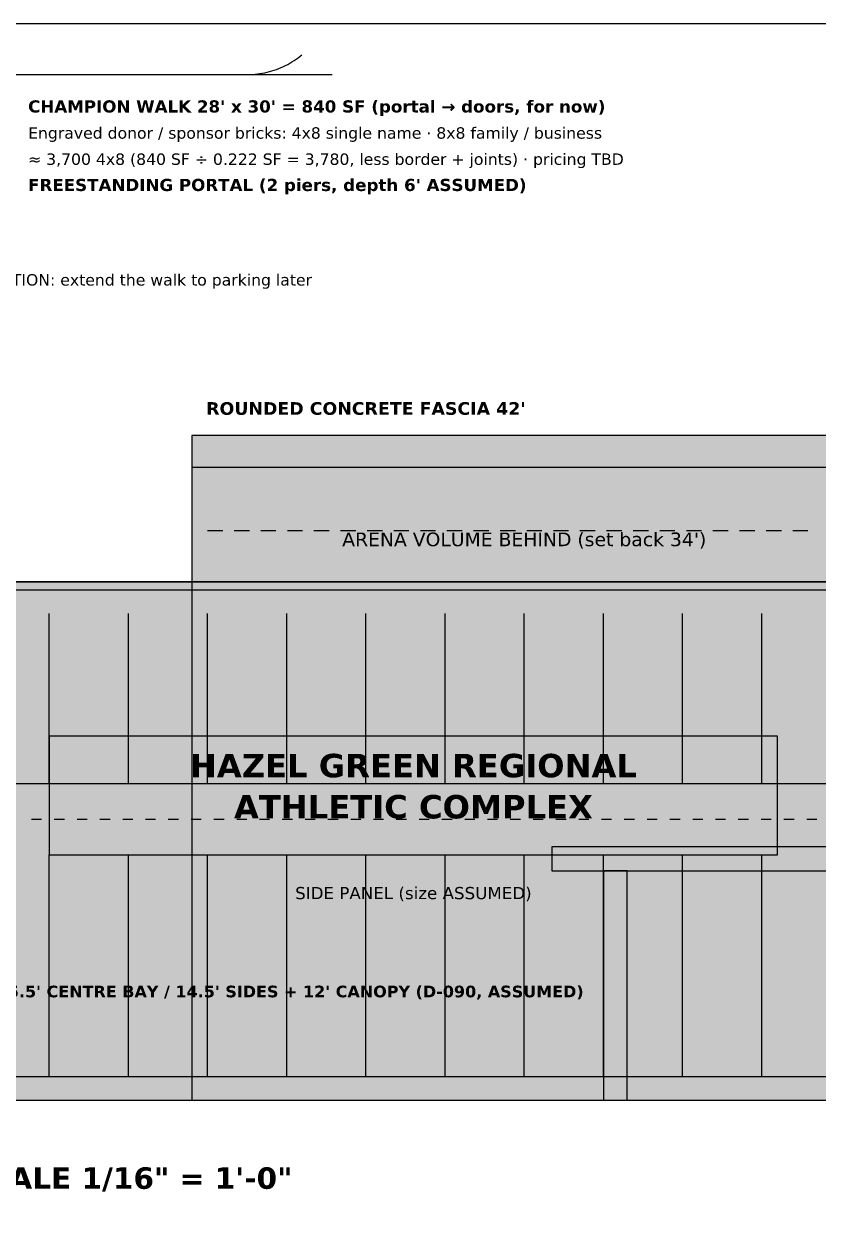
# Model space of a CAD drawing. Header units: inches. Extents: x 0.4 to 16.5, y 0.5 to 10.5.
# Drawn here: x 3.7 to 6.835, y 5.788 to 10.5 of the extents above; entities that cross this region are included whole.
import ezdxf
from ezdxf.enums import TextEntityAlignment as Align

# ---------------------------------------------------------------- set-up
doc = ezdxf.new("R2010")
doc.units = ezdxf.units.IN
doc.header["$MEASUREMENT"] = 0
for name, color, linetype in [('A-ELEV-FACD', 7, 'Continuous'), ('A-ELEV-FILL', 7, 'Continuous'), ('A-ELEV-HIDN', 7, 'Continuous'), ('A-ELEV-IDEN', 7, 'Continuous'), ('A-ELEV-OTLN', 7, 'Continuous'), ('A-ELEV-SIGN', 7, 'Continuous'), ('G-ANNO-TTLB', 7, 'Continuous')]:
    doc.layers.add(name, color=color, linetype=linetype)
doc.styles.add('KS-BOLD', font='DejaVuSans-Bold.ttf')
doc.styles.add('KS-REG', font='DejaVuSans.ttf')

msp = doc.modelspace()

# ---------------------------------------------------------------- hatches: boundary and pattern name
at = {"layer": 'A-ELEV-FACD', "true_color": 0xc9c6be}
msp.add_hatch(color=7, dxfattribs=at).paths.add_polyline_path([(5.7844, 7.1562), (10.9406, 7.1562), (10.9406, 7.25), (5.7844, 7.25)])
at = {"layer": 'A-ELEV-FACD', "true_color": 0xd3d0c8}
msp.add_hatch(color=7, dxfattribs=at).paths.add_polyline_path([(5.9875, 6.25), (6.0812, 6.25), (6.0812, 7.1562), (5.9875, 7.1562)])
at = {"layer": 'A-ELEV-FILL', "true_color": 0xcdcdcd}
msp.add_hatch(color=7, dxfattribs=at).paths.add_polyline_path([(4.3625, 6.25), (14.425, 6.25), (14.425, 8.875), (4.3625, 8.875)])
at = {"layer": 'A-ELEV-FILL', "true_color": 0xc9c6be}
for points in [[(4.3625, 6.25), (14.425, 6.25), (14.425, 8.875), (4.3625, 8.875)], [(1.3, 6.25), (14.425, 6.25), (14.425, 8.2969), (1.3, 8.2969)]]:
    msp.add_hatch(color=7, dxfattribs=at).paths.add_polyline_path(points)
at = {"layer": 'A-ELEV-FILL', "true_color": 0xb1aea7}
msp.add_hatch(color=7, dxfattribs=at).paths.add_polyline_path([(4.3625, 8.75), (14.425, 8.75), (14.425, 8.875), (4.3625, 8.875)])
at = {"layer": 'A-ELEV-FILL', "true_color": 0xe4e4e4}
msp.add_hatch(color=7, dxfattribs=at).paths.add_polyline_path([(1.3, 6.25), (14.425, 6.25), (14.425, 8.2969), (1.3, 8.2969)])
at = {"layer": 'A-ELEV-FILL', "true_color": 0x4f6a7d}
for points in [[(1.3, 7.5), (14.425, 7.5), (14.425, 8.1719), (1.3, 8.1719)], [(1.3, 6.3438), (14.425, 6.3438), (14.425, 7.2188), (1.3, 7.2188)]]:
    msp.add_hatch(color=7, dxfattribs=at).paths.add_polyline_path(points)
at = {"layer": 'A-ELEV-FILL', "true_color": 0xcc0000}
msp.add_hatch(color=7, dxfattribs=at).paths.add_polyline_path([(3.8, 7.2188), (6.675, 7.2188), (6.675, 7.2687), (3.8, 7.2687)])
at = {"layer": 'A-ELEV-SIGN', "true_color": 0x1a1a1a}
msp.add_hatch(color=7, dxfattribs=at).paths.add_polyline_path([(3.8, 7.2188), (6.675, 7.2188), (6.675, 7.6875), (3.8, 7.6875)])

# ---------------------------------------------------------------- linework, layer by layer
at = {"layer": 'A-ELEV-FACD'}
for p, q in [((4.3625, 8.75), (14.425, 8.75)), ((1.3, 8.2969), (14.425, 8.2969)), ((1.3, 8.2656), (14.425, 8.2656)), ((3.8, 7.5), (3.8, 8.1719)), ((4.1125, 7.5), (4.1125, 8.1719)), ((4.425, 7.5), (4.425, 8.1719)), ((4.7375, 7.5), (4.7375, 8.1719)), ((5.05, 7.5), (5.05, 8.1719)), ((5.3625, 7.5), (5.3625, 8.1719)), ((5.675, 7.5), (5.675, 8.1719)), ((5.9875, 7.5), (5.9875, 8.1719)), ((6.3, 7.5), (6.3, 8.1719)), ((6.6125, 7.5), (6.6125, 8.1719)), ((1.3, 7.5), (14.425, 7.5)), ((3.8, 6.3438), (3.8, 7.2188)), ((4.1125, 6.3438), (4.1125, 7.2188)), ((4.425, 6.3438), (4.425, 7.2188)), ((4.7375, 6.3438), (4.7375, 7.2188)), ((5.05, 6.3438), (5.05, 7.2188)), ((5.3625, 6.3438), (5.3625, 7.2188)), ((5.675, 6.3438), (5.675, 7.2188)), ((5.9875, 6.3438), (5.9875, 7.2188)), ((6.3, 6.3438), (6.3, 7.2188)), ((6.6125, 6.3438), (6.6125, 7.2188)), ((1.3, 6.3438), (14.425, 6.3438))]:
    msp.add_line(p, q, dxfattribs=at)
for points in [[(5.7844, 7.1562), (10.9406, 7.1562), (10.9406, 7.25), (5.7844, 7.25)], [(5.9875, 6.25), (6.0812, 6.25), (6.0812, 7.1562), (5.9875, 7.1562)]]:
    msp.add_lwpolyline(points, close=True, dxfattribs=at)
at = {"layer": 'A-ELEV-FILL'}
msp.add_line((1.4167, 10.3), (4.9167, 10.3), dxfattribs=at)
at = {"layer": 'A-ELEV-HIDN'}
for p, q in [((4.425, 8.5), (4.485, 8.5)), ((4.53, 8.5), (4.59, 8.5)), ((4.635, 8.5), (4.695, 8.5)), ((4.74, 8.5), (4.8, 8.5)), ((4.845, 8.5), (4.905, 8.5)), ((4.95, 8.5), (5.01, 8.5)), ((5.055, 8.5), (5.115, 8.5)), ((5.16, 8.5), (5.22, 8.5)), ((5.265, 8.5), (5.325, 8.5)), ((5.37, 8.5), (5.43, 8.5)), ((5.475, 8.5), (5.535, 8.5)), ((5.58, 8.5), (5.64, 8.5)), ((5.685, 8.5), (5.745, 8.5)), ((5.79, 8.5), (5.85, 8.5)), ((5.895, 8.5), (5.955, 8.5)), ((6, 8.5), (6.06, 8.5)), ((6.105, 8.5), (6.165, 8.5)), ((6.21, 8.5), (6.27, 8.5)), ((6.315, 8.5), (6.375, 8.5)), ((6.42, 8.5), (6.48, 8.5)), ((6.525, 8.5), (6.585, 8.5)), ((6.63, 8.5), (6.69, 8.5)), ((6.735, 8.5), (6.795, 8.5)), ((3.73, 7.3594), (3.77, 7.3594)), ((3.82, 7.3594), (3.86, 7.3594)), ((3.91, 7.3594), (3.95, 7.3594)), ((4, 7.3594), (4.04, 7.3594)), ((4.09, 7.3594), (4.13, 7.3594)), ((4.18, 7.3594), (4.22, 7.3594)), ((4.27, 7.3594), (4.31, 7.3594)), ((4.36, 7.3594), (4.4, 7.3594)), ((4.45, 7.3594), (4.49, 7.3594)), ((4.54, 7.3594), (4.58, 7.3594)), ((4.63, 7.3594), (4.67, 7.3594)), ((4.72, 7.3594), (4.76, 7.3594)), ((4.81, 7.3594), (4.85, 7.3594)), ((4.9, 7.3594), (4.94, 7.3594)), ((4.99, 7.3594), (5.03, 7.3594)), ((5.08, 7.3594), (5.12, 7.3594)), ((5.17, 7.3594), (5.21, 7.3594)), ((5.26, 7.3594), (5.3, 7.3594)), ((5.35, 7.3594), (5.39, 7.3594)), ((5.44, 7.3594), (5.48, 7.3594)), ((5.53, 7.3594), (5.57, 7.3594)), ((5.62, 7.3594), (5.66, 7.3594)), ((5.71, 7.3594), (5.75, 7.3594)), ((5.8, 7.3594), (5.84, 7.3594)), ((5.89, 7.3594), (5.93, 7.3594)), ((5.98, 7.3594), (6.02, 7.3594)), ((6.07, 7.3594), (6.11, 7.3594)), ((6.16, 7.3594), (6.2, 7.3594)), ((6.25, 7.3594), (6.29, 7.3594)), ((6.34, 7.3594), (6.38, 7.3594)), ((6.43, 7.3594), (6.47, 7.3594)), ((6.52, 7.3594), (6.56, 7.3594)), ((6.61, 7.3594), (6.65, 7.3594)), ((6.7, 7.3594), (6.74, 7.3594)), ((6.79, 7.3594), (6.83, 7.3594))]:
    msp.add_line(p, q, dxfattribs=at)
at = {"layer": 'A-ELEV-OTLN'}
for p, q in [((4.7745, 10.3603), (4.7824, 10.366)), ((4.7824, 10.366), (4.7901, 10.3719)), ((4.7901, 10.3719), (4.7976, 10.378)), ((4.6882, 10.3169), (4.6973, 10.3201)), ((4.6973, 10.3201), (4.7064, 10.3236)), ((4.7064, 10.3236), (4.7154, 10.3273)), ((4.7154, 10.3273), (4.7242, 10.3312)), ((4.7242, 10.3312), (4.7329, 10.3355)), ((4.7329, 10.3355), (4.7415, 10.3399)), ((4.7415, 10.3399), (4.75, 10.3447)), ((4.75, 10.3447), (4.7583, 10.3496)), ((4.7583, 10.3496), (4.7665, 10.3548)), ((4.7665, 10.3548), (4.7745, 10.3603)), ((1.75, 10.3), (4.5833, 10.3)), ((4.5833, 10.3), (4.593, 10.3001)), ((4.593, 10.3001), (4.6027, 10.3006)), ((4.6027, 10.3006), (4.6124, 10.3013)), ((4.6124, 10.3013), (4.622, 10.3023)), ((4.622, 10.3023), (4.6316, 10.3035)), ((4.6316, 10.3035), (4.6412, 10.3051)), ((4.6412, 10.3051), (4.6507, 10.3069)), ((4.6507, 10.3069), (4.6602, 10.309)), ((4.6602, 10.309), (4.6696, 10.3114)), ((4.6696, 10.3114), (4.6789, 10.314)), ((4.6789, 10.314), (4.6882, 10.3169)), ((1.175, 6.25), (16.425, 6.25))]:
    msp.add_line(p, q, dxfattribs=at)
for points in [[(4.3625, 6.25), (14.425, 6.25), (14.425, 8.875), (4.3625, 8.875)], [(1.3, 6.25), (14.425, 6.25), (14.425, 8.2969), (1.3, 8.2969)]]:
    msp.add_lwpolyline(points, close=True, dxfattribs=at)
at = {"layer": 'A-ELEV-SIGN'}
msp.add_lwpolyline([(3.8, 7.2188), (6.675, 7.2188), (6.675, 7.6875), (3.8, 7.6875)], close=True, dxfattribs=at)
at = {"layer": 'G-ANNO-TTLB'}
msp.add_lwpolyline([(0.5, 0.5), (16.5, 0.5), (16.5, 10.5), (0.5, 10.5)], close=True, dxfattribs=at)

# ---------------------------------------------------------------- texts
at = {"layer": 'A-ELEV-IDEN'}
for s, height, style, p in [("CHAMPION WALK 28' x 30' = 840 SF (portal → doors, for now)", 0.048, 'KS-BOLD', (3.7167, 10.15)), ('Engraved donor / sponsor bricks: 4x8 single name · 8x8 family / business', 0.045, 'KS-REG', (3.7167, 10.0467)), ('≈ 3,700 4x8 (840 SF ÷ 0.222 SF = 3,780, less border + joints) · pricing TBD', 0.045, 'KS-REG', (3.7167, 9.9433)), ("FREESTANDING PORTAL (2 piers, depth 6' ASSUMED)", 0.048, 'KS-BOLD', (3.7167, 9.84)), ('OPTION: extend the walk to parking later', 0.045, 'KS-REG', (3.5667, 9.4667)), ('SOUTH ELEVATION (PRIMARY) — SCALE 1/16" = 1\'-0"', 0.085, 'KS-BOLD', (1.3, 5.9))]:
    msp.add_text(s, height=height, dxfattribs=dict(at, style=style)).set_placement(p)
for s, height, style, p in [("ROUNDED CONCRETE FASCIA 42'", 0.05, 'KS-BOLD', (5.05, 8.9563)), ("ARENA VOLUME BEHIND (set back 34')", 0.054, 'KS-REG', (5.675, 8.4375)), ('SIDE PANEL (size ASSUMED)', 0.048, 'KS-REG', (5.2375, 7.0438))]:
    msp.add_text(s, height=height, dxfattribs=dict(at, style=style)).set_placement(p, align=Align.CENTER)
at = {"layer": 'A-ELEV-IDEN', "style": 'KS-BOLD'}
msp.add_text("COLONNADE Ø1.5', 2 + 2, ENTRY AXIS OPEN, 45.5' CENTRE BAY / 14.5' SIDES + 12' CANOPY (D-090, ASSUMED)", height=0.046, dxfattribs=at).set_placement((5.9094, 6.6562), align=Align.RIGHT)
at = {"layer": 'A-ELEV-SIGN', "style": 'KS-BOLD'}
for s, p in [('HAZEL GREEN REGIONAL', (5.2375, 7.525)), ('ATHLETIC COMPLEX', (5.2375, 7.3625))]:
    msp.add_text(s, height=0.092593, dxfattribs=at).set_placement(p, align=Align.CENTER)

doc.saveas('drawing.dxf')
